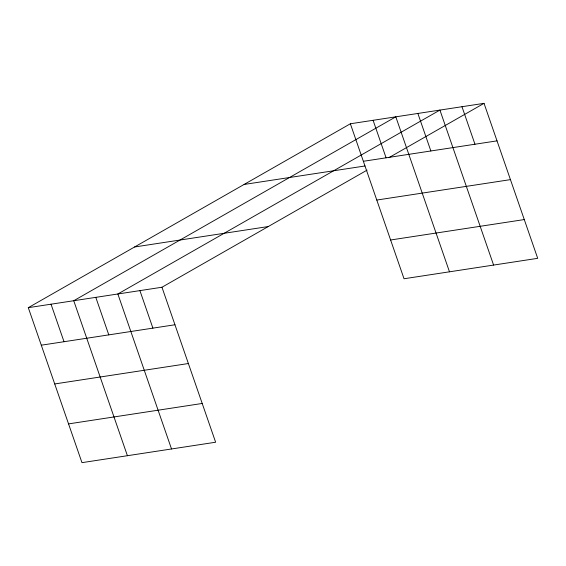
<?xml version="1.0" encoding="UTF-8"?>
<svg xmlns="http://www.w3.org/2000/svg" width="566" height="566" viewBox="0 0 566 566"><rect width="100%" height="100%" fill="white"/><g stroke="black" fill="none" stroke-linecap="round" stroke-linejoin="round"><path stroke-width="0.85" d="M367.101 170.111L161.961 287.245L215.632 442.23L81.971 462.655L28.3 307.671L350.368 123.77L484.029 103.345L537.7 258.329L404.039 278.755L350.368 123.77M388.821 157.709L484.029 103.345M363.365 161.289L497.026 140.863M244.088 184.459L365.028 165.972M376.786 200.053L510.447 179.627M134.581 246.981L268.242 226.556M390.618 239.991L524.279 219.566M28.3 307.671L161.961 287.245M41.29 345.189L174.951 324.764M54.718 383.953L188.379 363.528M68.543 423.892L202.204 403.466M461.976 106.712L474.966 144.231M493.594 265.072L439.923 110.08L117.855 293.987L171.519 448.972M417.871 113.455L430.86 150.973M449.482 271.814L395.811 116.822L73.743 300.723L127.414 455.715M373.093 120.296L386.083 157.815M139.908 290.613L152.898 328.131M95.796 297.355L108.792 334.874M51.025 304.197L64.015 341.715"/></g></svg>
